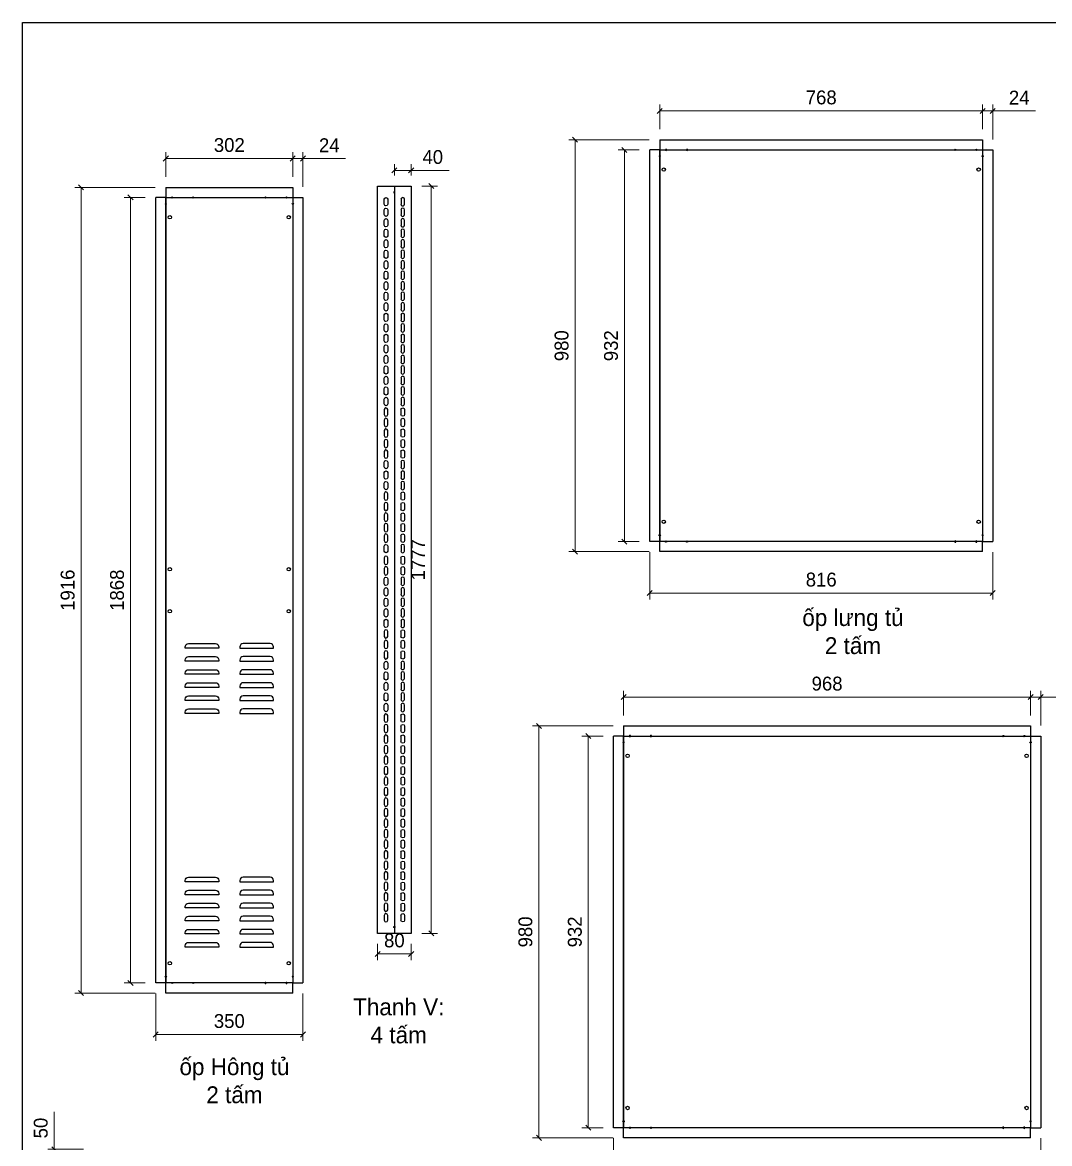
# Model space of a CAD drawing. Header units: millimetres. Extents: x 0 to 5930, y 0 to 4193.
# Drawn here: x 0 to 2443, y 1526 to 4193 of the extents above; entities that cross this region are included whole.
import ezdxf
from ezdxf.enums import TextEntityAlignment as Align

# ---------------------------------------------------------------- set-up
doc = ezdxf.new("R2010")
doc.units = ezdxf.units.MM
doc.layers.add('CNC', color=7, linetype='Continuous')
doc.layers.add('DIM', color=253, linetype='Continuous')
doc.styles.add('Tahoma (Input Text)', font='tahoma.ttf')
doc.dimstyles.new('Dim-33', dxfattribs={"dimtxt": 33, "dimasz": 12, "dimexe": 15, "dimexo": 25, "dimgap": 15, "dimtad": 1, "dimdec": 0, "dimtxsty": 'Standard', "dimblk": 'OBLIQUE', "dimcen": 10, "dimclrd": 5, "dimclre": 5, "dimclrt": 3, "dimazin": 3, "dimtfac": 1, "dimtdec": 0, "dimtmove": 0, "dimatfit": 3, "dimldrblk": 'OPEN30', "dimlwd": 9, "dimlwe": 9})

# ---------------------------------------------------------------- blocks, each defined once
blk = doc.blocks.new('*D1')
at = {"color": 0, "linetype": 'ByBlock', "lineweight": -2}
for p, q in [((637.1, 3863), (649.1, 3875)), ((673.1, 3875), (661.1, 3863))]:
    blk.add_line(p, q, dxfattribs=at)
at = {"layer": 'Defpoints', "color": 0, "transparency": 16777216}
for p in [(667.1, 3869), (643.1, 3800.4), (667.1, 3776.4)]:
    blk.add_point(p, dxfattribs=at)
at = {"layer": 'DIM', "color": 5, "lineweight": 9, "transparency": 16777216}
for p, q in [((643.1, 3869), (631.1, 3869)), ((643.1, 3825.4), (643.1, 3884)), ((643.1, 3869), (667.1, 3869)), ((667.1, 3801.4), (667.1, 3884)), ((667.1, 3869), (768.8, 3869))]:
    blk.add_line(p, q, dxfattribs=at)
at = {"layer": 'DIM', "color": 3, "transparency": 16777216, "insert": (729.9, 3900.6), "char_height": 33, "attachment_point": 5}
blk.add_mtext('24', dxfattribs=at)
blk = doc.blocks.new('_Oblique')
at = {"color": 0, "linetype": 'ByBlock', "lineweight": -2}
blk.add_line((-0.5, -0.5), (0.5, 0.5), dxfattribs=at)
blk = doc.blocks.new('_Open30')
at = {"color": 0, "linetype": 'ByBlock', "lineweight": -2}
for p, q in [((-1, 0.27), (0, 0)), ((0, 0), (-1, -0.27)), ((0, 0), (-1, 0))]:
    blk.add_line(p, q, dxfattribs=at)
blk = doc.blocks.new('*D2')
at = {"color": 0, "linetype": 'ByBlock', "lineweight": -2}
for p, q in [((347.1, 3875), (335.1, 3863)), ((637.1, 3863), (649.1, 3875))]:
    blk.add_line(p, q, dxfattribs=at)
at = {"layer": 'Defpoints', "color": 0, "transparency": 16777216}
for p in [(341.1, 3869), (341.1, 3800.4), (643.1, 3800.4)]:
    blk.add_point(p, dxfattribs=at)
at = {"layer": 'DIM', "color": 5, "lineweight": 9, "transparency": 16777216}
for p, q in [((341.1, 3825.4), (341.1, 3884)), ((643.1, 3869), (341.1, 3869)), ((643.1, 3825.4), (643.1, 3884))]:
    blk.add_line(p, q, dxfattribs=at)
at = {"layer": 'DIM', "color": 3, "transparency": 16777216, "insert": (492.1, 3900.9), "char_height": 33, "attachment_point": 5}
blk.add_mtext('302', dxfattribs=at)
blk = doc.blocks.new('*D3')
at = {"color": 0, "linetype": 'ByBlock', "lineweight": -2}
for p, q in [((145.5, 3794.4), (133.5, 3806.4)), ((133.5, 1890.4), (145.5, 1878.4))]:
    blk.add_line(p, q, dxfattribs=at)
at = {"layer": 'Defpoints', "color": 0, "transparency": 16777216}
for p in [(341.1, 3800.4), (139.5, 1884.4), (341.1, 1884.4)]:
    blk.add_point(p, dxfattribs=at)
at = {"layer": 'DIM', "color": 5, "lineweight": 9, "transparency": 16777216}
for p, q in [((316.1, 3800.4), (124.5, 3800.4)), ((139.5, 3800.4), (139.5, 1884.4)), ((316.1, 1884.4), (124.5, 1884.4))]:
    blk.add_line(p, q, dxfattribs=at)
at = {"layer": 'DIM', "color": 3, "transparency": 16777216, "insert": (107.7, 2842.4), "char_height": 33, "attachment_point": 5, "rotation": 90}
blk.add_mtext('1916', dxfattribs=at)
blk = doc.blocks.new('*D4')
at = {"color": 0, "linetype": 'ByBlock', "lineweight": -2}
for p, q in [((263.1, 3770.4), (251.1, 3782.4)), ((251.1, 1914.4), (263.1, 1902.4))]:
    blk.add_line(p, q, dxfattribs=at)
at = {"layer": 'Defpoints', "color": 0, "transparency": 16777216}
for p in [(257.1, 3776.4), (317.1, 3776.4), (317.1, 1908.4)]:
    blk.add_point(p, dxfattribs=at)
at = {"layer": 'DIM', "color": 5, "lineweight": 9, "transparency": 16777216}
for p, q in [((292.1, 3776.4), (242.1, 3776.4)), ((257.1, 1908.4), (257.1, 3776.4)), ((292.1, 1908.4), (242.1, 1908.4))]:
    blk.add_line(p, q, dxfattribs=at)
at = {"layer": 'DIM', "color": 3, "transparency": 16777216, "insert": (225.2, 2842.4), "char_height": 33, "attachment_point": 5, "rotation": 90}
blk.add_mtext('1868', dxfattribs=at)
blk = doc.blocks.new('*D5')
at = {"color": 0, "linetype": 'ByBlock', "lineweight": -2}
for p, q in [((323.1, 1791.9), (311.1, 1779.9)), ((661.1, 1779.9), (673.1, 1791.9))]:
    blk.add_line(p, q, dxfattribs=at)
at = {"layer": 'Defpoints', "color": 0, "transparency": 16777216}
for p in [(317.1, 1908.4), (667.1, 1908.4), (667.1, 1785.9)]:
    blk.add_point(p, dxfattribs=at)
at = {"layer": 'DIM', "color": 5, "lineweight": 9, "transparency": 16777216}
for p, q in [((317.1, 1883.4), (317.1, 1770.9)), ((667.1, 1883.4), (667.1, 1770.9)), ((317.1, 1785.9), (667.1, 1785.9))]:
    blk.add_line(p, q, dxfattribs=at)
at = {"layer": 'DIM', "color": 3, "transparency": 16777216, "insert": (492.1, 1817.7), "char_height": 33, "attachment_point": 5}
blk.add_mtext('350', dxfattribs=at)
blk = doc.blocks.new('f3daunguoc')
at = {"layer": 'CNC', "color": 2, "lineweight": -3}
blk.add_circle((0, 0), 1.5, dxfattribs=at)
blk = doc.blocks.new('*D6')
at = {"color": 0, "linetype": 'ByBlock', "lineweight": -2}
for p, q in [((2278, 3976.2), (2290, 3988.2)), ((2314, 3988.2), (2302, 3976.2))]:
    blk.add_line(p, q, dxfattribs=at)
at = {"layer": 'Defpoints', "color": 0, "transparency": 16777216}
for p in [(2308, 3982.2), (2284, 3913.6), (2308, 3889.6)]:
    blk.add_point(p, dxfattribs=at)
at = {"layer": 'DIM', "color": 5, "lineweight": 9, "transparency": 16777216}
for p, q in [((2284, 3982.2), (2272, 3982.2)), ((2284, 3938.6), (2284, 3997.2)), ((2284, 3982.2), (2308, 3982.2)), ((2308, 3914.6), (2308, 3997.2)), ((2308, 3982.2), (2409.7, 3982.2))]:
    blk.add_line(p, q, dxfattribs=at)
at = {"layer": 'DIM', "color": 3, "transparency": 16777216, "insert": (2370.9, 4013.8), "char_height": 33, "attachment_point": 5}
blk.add_mtext('24', dxfattribs=at)
blk = doc.blocks.new('*D7')
at = {"color": 0, "linetype": 'ByBlock', "lineweight": -2}
for p, q in [((1522, 3988.2), (1510, 3976.2)), ((2278, 3976.2), (2290, 3988.2))]:
    blk.add_line(p, q, dxfattribs=at)
at = {"layer": 'Defpoints', "color": 0, "transparency": 16777216}
for p in [(1516, 3982.2), (1516, 3913.6), (2284, 3913.6)]:
    blk.add_point(p, dxfattribs=at)
at = {"layer": 'DIM', "color": 5, "lineweight": 9, "transparency": 16777216}
for p, q in [((1516, 3938.6), (1516, 3997.2)), ((2284, 3982.2), (1516, 3982.2)), ((2284, 3938.6), (2284, 3997.2))]:
    blk.add_line(p, q, dxfattribs=at)
at = {"layer": 'DIM', "color": 3, "transparency": 16777216, "insert": (1900, 4014.1), "char_height": 33, "attachment_point": 5}
blk.add_mtext('768', dxfattribs=at)
blk = doc.blocks.new('*D8')
at = {"color": 0, "linetype": 'ByBlock', "lineweight": -2}
for p, q in [((1320.4, 3907.6), (1308.4, 3919.6)), ((1308.4, 2940.1), (1320.4, 2928.1))]:
    blk.add_line(p, q, dxfattribs=at)
at = {"layer": 'Defpoints', "color": 0, "transparency": 16777216}
for p in [(1516, 3913.6), (1314.4, 2934.1), (1516, 2934.1)]:
    blk.add_point(p, dxfattribs=at)
at = {"layer": 'DIM', "color": 5, "lineweight": 9, "transparency": 16777216}
for p, q in [((1491, 3913.6), (1299.4, 3913.6)), ((1314.4, 3913.6), (1314.4, 2934.1)), ((1491, 2934.1), (1299.4, 2934.1))]:
    blk.add_line(p, q, dxfattribs=at)
at = {"layer": 'DIM', "color": 3, "transparency": 16777216, "insert": (1282.6, 3423.8), "char_height": 33, "attachment_point": 5, "rotation": 90}
blk.add_mtext('980', dxfattribs=at)
blk = doc.blocks.new('*D9')
at = {"color": 0, "linetype": 'ByBlock', "lineweight": -2}
for p, q in [((1438, 3883.6), (1426, 3895.6)), ((1426, 2964.1), (1438, 2952.1))]:
    blk.add_line(p, q, dxfattribs=at)
at = {"layer": 'Defpoints', "color": 0, "transparency": 16777216}
for p in [(1432, 3889.6), (1492, 3889.6), (1492, 2958.1)]:
    blk.add_point(p, dxfattribs=at)
at = {"layer": 'DIM', "color": 5, "lineweight": 9, "transparency": 16777216}
for p, q in [((1467, 3889.6), (1417, 3889.6)), ((1432, 2958.1), (1432, 3889.6)), ((1467, 2958.1), (1417, 2958.1))]:
    blk.add_line(p, q, dxfattribs=at)
at = {"layer": 'DIM', "color": 3, "transparency": 16777216, "insert": (1400.2, 3423.8), "char_height": 33, "attachment_point": 5, "rotation": 90}
blk.add_mtext('932', dxfattribs=at)
blk = doc.blocks.new('*D10')
at = {"color": 0, "linetype": 'ByBlock', "lineweight": -2}
for p, q in [((1498, 2841.6), (1486, 2829.6)), ((2302, 2829.6), (2314, 2841.6))]:
    blk.add_line(p, q, dxfattribs=at)
at = {"layer": 'Defpoints', "color": 0, "transparency": 16777216}
for p in [(1492, 2958.1), (2308, 2958.1), (2308, 2835.6)]:
    blk.add_point(p, dxfattribs=at)
at = {"layer": 'DIM', "color": 5, "lineweight": 9, "transparency": 16777216}
for p, q in [((1492, 2933.1), (1492, 2820.6)), ((2308, 2933.1), (2308, 2820.6)), ((1492, 2835.6), (2308, 2835.6))]:
    blk.add_line(p, q, dxfattribs=at)
at = {"layer": 'DIM', "color": 3, "transparency": 16777216, "insert": (1900, 2867.5), "char_height": 33, "attachment_point": 5}
blk.add_mtext('816', dxfattribs=at)
blk = doc.blocks.new('*D11')
at = {"color": 0, "linetype": 'ByBlock', "lineweight": -2}
for p, q in [((2392, 2582.2), (2404, 2594.2)), ((2428, 2594.2), (2416, 2582.2))]:
    blk.add_line(p, q, dxfattribs=at)
at = {"layer": 'Defpoints', "color": 0, "transparency": 16777216}
for p in [(2422, 2588.2), (2398, 2519.6), (2422, 2495.6)]:
    blk.add_point(p, dxfattribs=at)
at = {"layer": 'DIM', "color": 5, "lineweight": 9, "transparency": 16777216}
for p, q in [((2398, 2588.2), (2386, 2588.2)), ((2398, 2544.6), (2398, 2603.2)), ((2398, 2588.2), (2422, 2588.2)), ((2422, 2520.6), (2422, 2603.2)), ((2422, 2588.2), (2523.7, 2588.2))]:
    blk.add_line(p, q, dxfattribs=at)
at = {"layer": 'DIM', "color": 3, "transparency": 16777216, "insert": (2484.8, 2619.8), "char_height": 33, "attachment_point": 5}
blk.add_mtext('24', dxfattribs=at)
blk = doc.blocks.new('*D12')
at = {"color": 0, "linetype": 'ByBlock', "lineweight": -2}
for p, q in [((1436, 2594.2), (1424, 2582.2)), ((2392, 2582.2), (2404, 2594.2))]:
    blk.add_line(p, q, dxfattribs=at)
at = {"layer": 'Defpoints', "color": 0, "transparency": 16777216}
for p in [(1430, 2588.2), (1430, 2519.6), (2398, 2519.6)]:
    blk.add_point(p, dxfattribs=at)
at = {"layer": 'DIM', "color": 5, "lineweight": 9, "transparency": 16777216}
for p, q in [((1430, 2544.6), (1430, 2603.2)), ((2398, 2588.2), (1430, 2588.2)), ((2398, 2544.6), (2398, 2603.2))]:
    blk.add_line(p, q, dxfattribs=at)
at = {"layer": 'DIM', "color": 3, "transparency": 16777216, "insert": (1914, 2620.1), "char_height": 33, "attachment_point": 5}
blk.add_mtext('968', dxfattribs=at)
blk = doc.blocks.new('*D13')
at = {"color": 0, "linetype": 'ByBlock', "lineweight": -2}
for p, q in [((1234.4, 2513.6), (1222.4, 2525.6)), ((1222.4, 1546.1), (1234.4, 1534.1))]:
    blk.add_line(p, q, dxfattribs=at)
at = {"layer": 'Defpoints', "color": 0, "transparency": 16777216}
for p in [(1430, 2519.6), (1228.4, 1540.1), (1430, 1540.1)]:
    blk.add_point(p, dxfattribs=at)
at = {"layer": 'DIM', "color": 5, "lineweight": 9, "transparency": 16777216}
for p, q in [((1405, 2519.6), (1213.4, 2519.6)), ((1228.4, 2519.6), (1228.4, 1540.1)), ((1405, 1540.1), (1213.4, 1540.1))]:
    blk.add_line(p, q, dxfattribs=at)
at = {"layer": 'DIM', "color": 3, "transparency": 16777216, "insert": (1196.5, 2029.8), "char_height": 33, "attachment_point": 5, "rotation": 90}
blk.add_mtext('980', dxfattribs=at)
blk = doc.blocks.new('*D14')
at = {"color": 0, "linetype": 'ByBlock', "lineweight": -2}
for p, q in [((1352, 2489.6), (1340, 2501.6)), ((1340, 1570.1), (1352, 1558.1))]:
    blk.add_line(p, q, dxfattribs=at)
at = {"layer": 'Defpoints', "color": 0, "transparency": 16777216}
for p in [(1346, 2495.6), (1406, 2495.6), (1406, 1564.1)]:
    blk.add_point(p, dxfattribs=at)
at = {"layer": 'DIM', "color": 5, "lineweight": 9, "transparency": 16777216}
for p, q in [((1381, 2495.6), (1331, 2495.6)), ((1346, 1564.1), (1346, 2495.6)), ((1381, 1564.1), (1331, 1564.1))]:
    blk.add_line(p, q, dxfattribs=at)
at = {"layer": 'DIM', "color": 3, "transparency": 16777216, "insert": (1314.1, 2029.8), "char_height": 33, "attachment_point": 5, "rotation": 90}
blk.add_mtext('932', dxfattribs=at)
blk = doc.blocks.new('*D15')
at = {"color": 0, "linetype": 'ByBlock', "lineweight": -2}
for p, q in [((1412, 1447.6), (1400, 1435.6)), ((2416, 1435.6), (2428, 1447.6))]:
    blk.add_line(p, q, dxfattribs=at)
at = {"layer": 'Defpoints', "color": 0, "transparency": 16777216}
for p in [(1406, 1564.1), (2422, 1564.1), (2422, 1441.6)]:
    blk.add_point(p, dxfattribs=at)
at = {"layer": 'DIM', "color": 5, "lineweight": 9, "transparency": 16777216}
for p, q in [((1406, 1539.1), (1406, 1426.6)), ((2422, 1539.1), (2422, 1426.6)), ((1406, 1441.6), (2422, 1441.6))]:
    blk.add_line(p, q, dxfattribs=at)
at = {"layer": 'DIM', "color": 3, "transparency": 16777216, "insert": (1914, 1473.5), "char_height": 33, "attachment_point": 5}
blk.add_mtext('1016', dxfattribs=at)
blk = doc.blocks.new('*D34')
at = {"color": 0, "linetype": 'ByBlock', "lineweight": -2}
for p, q in [((81.6, 1506.9), (69.6, 1518.9)), ((69.6, 1468.9), (81.6, 1456.9))]:
    blk.add_line(p, q, dxfattribs=at)
at = {"layer": 'Defpoints', "color": 0, "transparency": 16777216}
for p in [(75.6, 1512.9), (170.5, 1512.9), (120.5, 1462.9)]:
    blk.add_point(p, dxfattribs=at)
at = {"layer": 'DIM', "color": 5, "lineweight": 9, "transparency": 16777216}
for p, q in [((75.6, 1512.9), (75.6, 1602)), ((145.5, 1512.9), (60.6, 1512.9)), ((75.6, 1462.9), (75.6, 1512.9)), ((95.5, 1462.9), (60.6, 1462.9))]:
    blk.add_line(p, q, dxfattribs=at)
at = {"layer": 'DIM', "color": 3, "transparency": 16777216, "insert": (43.7, 1563.4), "char_height": 33, "attachment_point": 5, "rotation": 90}
blk.add_mtext('50', dxfattribs=at)
blk = doc.blocks.new('*D41')
at = {"color": 0, "linetype": 'ByBlock', "lineweight": -2}
for p, q in [((978.4, 3797.4), (966.4, 3809.4)), ((966.4, 2032.4), (978.4, 2020.4))]:
    blk.add_line(p, q, dxfattribs=at)
at = {"layer": 'Defpoints', "color": 0, "transparency": 16777216}
for p in [(924.7, 3803.4), (924.7, 2026.4), (972.4, 2026.4)]:
    blk.add_point(p, dxfattribs=at)
at = {"layer": 'DIM', "color": 5, "lineweight": 9, "transparency": 16777216}
for p, q in [((949.7, 3803.4), (987.4, 3803.4)), ((972.4, 3803.4), (972.4, 2026.4)), ((949.7, 2026.4), (987.4, 2026.4))]:
    blk.add_line(p, q, dxfattribs=at)
at = {"layer": 'DIM', "color": 3, "transparency": 16777216, "insert": (940.9, 2914.9), "char_height": 33, "attachment_point": 5, "rotation": 90}
blk.add_mtext('1777', dxfattribs=at)
blk = doc.blocks.new('*D42')
at = {"color": 0, "linetype": 'ByBlock', "lineweight": -2}
for p, q in [((850.7, 1983.6), (838.7, 1971.6)), ((918.7, 1971.6), (930.7, 1983.6))]:
    blk.add_line(p, q, dxfattribs=at)
at = {"layer": 'Defpoints', "color": 0, "transparency": 16777216}
for p in [(844.7, 2026.4), (924.7, 2026.4), (924.7, 1977.6)]:
    blk.add_point(p, dxfattribs=at)
at = {"layer": 'DIM', "color": 5, "lineweight": 9, "transparency": 16777216}
for p, q in [((844.7, 2001.4), (844.7, 1962.6)), ((924.7, 2001.4), (924.7, 1962.6)), ((844.7, 1977.6), (924.7, 1977.6))]:
    blk.add_line(p, q, dxfattribs=at)
at = {"layer": 'DIM', "color": 3, "transparency": 16777216, "insert": (884.7, 2009.4), "char_height": 33, "attachment_point": 5}
blk.add_mtext('80', dxfattribs=at)
blk = doc.blocks.new('*D43')
at = {"color": 0, "linetype": 'ByBlock', "lineweight": -2}
for p, q in [((890.7, 3846.6), (878.7, 3834.6)), ((918.7, 3834.6), (930.7, 3846.6))]:
    blk.add_line(p, q, dxfattribs=at)
at = {"layer": 'Defpoints', "color": 0, "transparency": 16777216}
for p in [(924.7, 3840.6), (884.7, 3803.4), (924.7, 3803.4)]:
    blk.add_point(p, dxfattribs=at)
at = {"layer": 'DIM', "color": 5, "lineweight": 9, "transparency": 16777216}
for p, q in [((884.7, 3828.4), (884.7, 3855.6)), ((884.7, 3840.6), (924.7, 3840.6)), ((924.7, 3828.4), (924.7, 3855.6)), ((924.7, 3840.6), (1015.2, 3840.6))]:
    blk.add_line(p, q, dxfattribs=at)
at = {"layer": 'DIM', "color": 3, "transparency": 16777216, "insert": (976, 3872.4), "char_height": 33, "attachment_point": 5}
blk.add_mtext('40', dxfattribs=at)
blk = doc.blocks.new('ovan8.5x20')
at = {"layer": 'CNC', "color": 2, "lineweight": -3}
for p, q in [((5.7, 4.2), (-5.8, 4.2)), ((-5.8, -4.2), (5.7, -4.2))]:
    blk.add_line(p, q, dxfattribs=at)
for centre, start, end in [((-5.8, 0), 90, 270), ((5.7, 0), 270, 90)]:
    blk.add_arc(centre, 4.25, start, end, dxfattribs=at)
blk = doc.blocks.new('khungtenAsean2')
at = {"color": 7}
blk.add_lwpolyline([(0, 0), (2970, 0), (2970, -2100), (0, -2100)], close=True, dxfattribs=at)
at = {"color": 1, "style": 'Tahoma (Input Text)', "flags": 8}
for tag, p in [('#01', (137.1, -2021.3)), ('#03', (506.6, -2019.3)), ('#05', (1106.6, -2021.3)), ('#07', (1834.7, -2021.3)), ('#09', (2146.7, -2021.3)), ('#02', (98.5, -2081.3)), ('#04', (486.1, -2081.3)), ('#06', (1065.3, -2081.3)), ('#08', (1817.4, -2081.3)), ('#10', (2146.7, -2081.3))]:
    blk.add_attdef(tag, p, '', height=25, dxfattribs=at)
blk.add_attdef('#11', text='', height=25, dxfattribs=at).set_placement((2915, -2067.3), align=Align.CENTER)

msp = doc.modelspace()

# ---------------------------------------------------------------- linework, layer by layer
at = {"color": 7}
for p, q in [((1516, 3889.6), (1516, 2958.1)), ((2284, 3889.6), (2284, 2958.1)), ((884.7, 3803.4), (884.7, 2026.4)), ((341.1, 3776.4), (341.1, 1908.4)), ((643.1, 3776.4), (643.1, 1908.4)), ((1430, 2495.6), (1430, 1564.1)), ((2398, 2495.6), (2398, 1564.1))]:
    msp.add_line(p, q, dxfattribs=at)
at = {"color": 2}
for points in [[(1516, 3913.6), (1516, 3889.6), (1492, 3889.6)], [(2284, 3913.6), (2284, 3889.6), (2308, 3889.6)], [(341.1, 3800.4), (341.1, 3776.4), (317.1, 3776.4)], [(643.1, 3800.4), (643.1, 3776.4), (667.1, 3776.4)], [(1516, 2934.1), (1516, 2958.1), (1492, 2958.1)], [(2284, 2934.1), (2284, 2958.1), (2308, 2958.1)], [(1430, 2519.6), (1430, 2495.6), (1406, 2495.6)], [(2398, 2519.6), (2398, 2495.6), (2422, 2495.6)], [(341.1, 1884.4), (341.1, 1908.4), (317.1, 1908.4)], [(643.1, 1884.4), (643.1, 1908.4), (667.1, 1908.4)], [(1430, 1540.1), (1430, 1564.1), (1406, 1564.1)], [(2398, 1540.1), (2398, 1564.1), (2422, 1564.1)]]:
    msp.add_lwpolyline(points, dxfattribs=at)
at = {"color": 7}
for points in [[(1516, 3913.6), (2284, 3913.6)], [(1492, 2958.1), (1492, 3889.6)], [(2308, 3889.6), (2308, 2958.1)], [(341.1, 3800.4), (643.1, 3800.4)], [(317.1, 1908.4), (317.1, 3776.4)], [(667.1, 3776.4), (667.1, 1908.4)], [(2284, 2934.1), (1516, 2934.1)], [(1430, 2519.6), (2398, 2519.6)], [(1406, 1564.1), (1406, 2495.6)], [(2422, 2495.6), (2422, 1564.1)], [(643.1, 1884.4), (341.1, 1884.4)], [(2398, 1540.1), (1430, 1540.1)]]:
    msp.add_lwpolyline(points, dxfattribs=at)
for points in [[(1516, 3889.6), (2284, 3889.6), (2284, 2958.1), (1516, 2958.1)], [(844.7, 3803.4), (924.7, 3803.4), (924.7, 2026.4), (844.7, 2026.4)], [(341.1, 3776.4), (643.1, 3776.4), (643.1, 1908.4), (341.1, 1908.4)], [(1430, 2495.6), (2398, 2495.6), (2398, 1564.1), (1430, 1564.1)]]:
    msp.add_lwpolyline(points, close=True, dxfattribs=at)
at = {"color": 2}
for points in [[(395.1, 2715.4), (459.1, 2715.4, -0.414214), (467.1, 2707.4), (467.1, 2704.4), (387.1, 2704.4), (387.1, 2707.4, -0.414214)], [(589.1, 2715.4), (525.1, 2715.4, 0.414214), (517.1, 2707.4), (517.1, 2704.4), (597.1, 2704.4), (597.1, 2707.4, 0.414214)], [(395.1, 2684.4), (459.1, 2684.4, -0.414214), (467.1, 2676.4), (467.1, 2673.4), (387.1, 2673.4), (387.1, 2676.4, -0.414214)], [(589.1, 2684.4), (525.1, 2684.4, 0.414214), (517.1, 2676.4), (517.1, 2673.4), (597.1, 2673.4), (597.1, 2676.4, 0.414214)], [(395.1, 2653.4), (459.1, 2653.4, -0.414214), (467.1, 2645.4), (467.1, 2642.4), (387.1, 2642.4), (387.1, 2645.4, -0.414214)], [(589.1, 2653.4), (525.1, 2653.4, 0.414214), (517.1, 2645.4), (517.1, 2642.4), (597.1, 2642.4), (597.1, 2645.4, 0.414214)], [(395.1, 2622.4), (459.1, 2622.4, -0.414214), (467.1, 2614.4), (467.1, 2611.4), (387.1, 2611.4), (387.1, 2614.4, -0.414214)], [(589.1, 2622.4), (525.1, 2622.4, 0.414214), (517.1, 2614.4), (517.1, 2611.4), (597.1, 2611.4), (597.1, 2614.4, 0.414214)], [(395.1, 2591.4), (459.1, 2591.4, -0.414214), (467.1, 2583.4), (467.1, 2580.4), (387.1, 2580.4), (387.1, 2583.4, -0.414214)], [(589.1, 2591.4), (525.1, 2591.4, 0.414214), (517.1, 2583.4), (517.1, 2580.4), (597.1, 2580.4), (597.1, 2583.4, 0.414214)], [(395.1, 2560.4), (459.1, 2560.4, -0.414214), (467.1, 2552.4), (467.1, 2549.4), (387.1, 2549.4), (387.1, 2552.4, -0.414214)], [(589.1, 2560.4), (525.1, 2560.4, 0.414214), (517.1, 2552.4), (517.1, 2549.4), (597.1, 2549.4), (597.1, 2552.4, 0.414214)], [(395.1, 2159.9), (459.1, 2159.9, -0.414214), (467.1, 2151.9), (467.1, 2148.9), (387.1, 2148.9), (387.1, 2151.9, -0.414214)], [(589.1, 2159.9), (525.1, 2159.9, 0.414214), (517.1, 2151.9), (517.1, 2148.9), (597.1, 2148.9), (597.1, 2151.9, 0.414214)], [(395.1, 2128.9), (459.1, 2128.9, -0.414214), (467.1, 2120.9), (467.1, 2117.9), (387.1, 2117.9), (387.1, 2120.9, -0.414214)], [(589.1, 2128.9), (525.1, 2128.9, 0.414214), (517.1, 2120.9), (517.1, 2117.9), (597.1, 2117.9), (597.1, 2120.9, 0.414214)], [(395.1, 2097.9), (459.1, 2097.9, -0.414214), (467.1, 2089.9), (467.1, 2086.9), (387.1, 2086.9), (387.1, 2089.9, -0.414214)], [(589.1, 2097.9), (525.1, 2097.9, 0.414214), (517.1, 2089.9), (517.1, 2086.9), (597.1, 2086.9), (597.1, 2089.9, 0.414214)], [(395.1, 2066.9), (459.1, 2066.9, -0.414214), (467.1, 2058.9), (467.1, 2055.9), (387.1, 2055.9), (387.1, 2058.9, -0.414214)], [(589.1, 2066.9), (525.1, 2066.9, 0.414214), (517.1, 2058.9), (517.1, 2055.9), (597.1, 2055.9), (597.1, 2058.9, 0.414214)], [(395.1, 2035.9), (459.1, 2035.9, -0.414214), (467.1, 2027.9), (467.1, 2024.9), (387.1, 2024.9), (387.1, 2027.9, -0.414214)], [(589.1, 2035.9), (525.1, 2035.9, 0.414214), (517.1, 2027.9), (517.1, 2024.9), (597.1, 2024.9), (597.1, 2027.9, 0.414214)], [(395.1, 2004.9), (459.1, 2004.9, -0.414214), (467.1, 1996.9), (467.1, 1993.9), (387.1, 1993.9), (387.1, 1996.9, -0.414214)], [(589.1, 2004.9), (525.1, 2004.9, 0.414214), (517.1, 1996.9), (517.1, 1993.9), (597.1, 1993.9), (597.1, 1996.9, 0.414214)]]:
    msp.add_lwpolyline(points, format="xyb", close=True, dxfattribs=at)
for centre in [(1525.5, 3842.6), (2274.5, 3842.6), (350.6, 3729.4), (633.6, 3729.4), (1525.5, 3005.1), (2274.5, 3005.1), (350.6, 2892.4), (633.6, 2892.4), (350.6, 2792.4), (633.6, 2792.4), (1439.5, 2448.6), (2388.5, 2448.6), (350.6, 1955.4), (633.6, 1955.4), (1439.5, 1611.1), (2388.5, 1611.1)]:
    msp.add_circle(centre, 4, dxfattribs=at)

# ---------------------------------------------------------------- block references
at = {"color": 7, "xscale": 1.996500000008381, "yscale": 1.996500000008381, "zscale": 1.996500000008381}
msp.add_blockref('khungtenAsean2', (0, 4192.7), dxfattribs=at)
at = {"lineweight": -3, "xscale": -1, "rotation": 180}
for p in [(1516, 3874.6), (1531, 3889.6), (1581, 3889.6), (884.7, 3788.4), (341.1, 3761.4), (356.1, 3776.4), (406.1, 3776.4), (1430, 2480.6), (1445, 2495.6), (1495, 2495.6)]:
    msp.add_blockref('f3daunguoc', p, dxfattribs=at)
at = {"lineweight": -3, "rotation": 180}
for p in [(2219, 3889.6), (2269, 3889.6), (2284, 3874.6), (578.1, 3776.4), (628.1, 3776.4), (643.1, 3761.4), (2333, 2495.6), (2383, 2495.6), (2398, 2480.6)]:
    msp.add_blockref('f3daunguoc', p, dxfattribs=at)
at = {"lineweight": -3}
for p in [(1516, 2973.1), (1531, 2958.1), (1581, 2958.1), (884.7, 2041.4), (341.1, 1923.4), (356.1, 1908.4), (406.1, 1908.4), (1430, 1579.1), (1445, 1564.1), (1495, 1564.1)]:
    msp.add_blockref('f3daunguoc', p, dxfattribs=at)
at = {"lineweight": -3, "xscale": -1}
for p in [(2219, 2958.1), (2269, 2958.1), (2284, 2973.1), (643.1, 1923.4), (578.1, 1908.4), (628.1, 1908.4), (2398, 1579.1), (2333, 1564.1), (2383, 1564.1)]:
    msp.add_blockref('f3daunguoc', p, dxfattribs=at)
at = {"layer": 'CNC', "lineweight": -3, "xscale": -1}
for p, rotation in [((864.7, 3766.2), 90), ((864.7, 3741.2), 90), ((864.7, 3716.2), 90), ((864.7, 3691.2), 90), ((864.7, 3666.2), 90), ((864.7, 3641.2), 90), ((864.7, 3616.2), 90), ((864.7, 3591.2), 90), ((864.7, 3566.2), 90), ((864.7, 3541.2), 90), ((864.7, 3516.2), 90), ((864.7, 3491.2), 90), ((864.7, 3466.2), 90), ((864.7, 3441.2), 90), ((864.7, 3416.2), 90), ((864.7, 3391.2), 90), ((864.7, 3366.2), 90), ((864.7, 3341.2), 90), ((864.7, 3316.2), 90), ((864.7, 3291.2), 90), ((904.7, 3266.2), 270), ((904.7, 3241.2), 270), ((904.7, 3216.2), 270), ((904.7, 3191.2), 270), ((904.7, 3166.2), 270), ((864.7, 3141.2), 90), ((864.7, 3116.2), 90), ((864.7, 3091.2), 90), ((904.7, 3066.2), 270), ((904.7, 3041.2), 270), ((904.7, 3016.2), 270), ((904.7, 2991.2), 270), ((904.7, 2966.2), 270), ((864.7, 2941.2), 90), ((904.7, 2913.5), 270), ((904.7, 2888.5), 270), ((864.7, 2863.5), 90), ((864.7, 2838.5), 90), ((864.7, 2813.5), 90), ((864.7, 2788.5), 90), ((864.7, 2763.5), 90), ((904.7, 2738.5), 270), ((904.7, 2713.5), 270), ((904.7, 2688.5), 270), ((864.7, 2663.5), 90), ((864.7, 2638.5), 90), ((864.7, 2613.5), 90), ((864.7, 2588.5), 90), ((864.7, 2563.5), 90), ((904.7, 2538.5), 270), ((904.7, 2513.5), 270), ((904.7, 2488.5), 270), ((904.7, 2463.5), 270), ((904.7, 2438.5), 270), ((904.7, 2413.5), 270), ((904.7, 2388.5), 270), ((904.7, 2363.5), 270), ((904.7, 2338.5), 270), ((904.7, 2313.5), 270), ((904.7, 2288.5), 270), ((904.7, 2263.5), 270), ((904.7, 2238.5), 270), ((904.7, 2213.5), 270), ((904.7, 2188.5), 270), ((904.7, 2163.5), 270), ((904.7, 2138.5), 270), ((904.7, 2113.5), 270), ((904.7, 2088.5), 270), ((904.7, 2063.5), 270)]:
    msp.add_blockref('ovan8.5x20', p, dxfattribs=dict(at, rotation=rotation))
at = {"layer": 'CNC', "lineweight": -3}
for p, rotation in [((904.7, 3766.2), 270), ((904.7, 3741.2), 270), ((904.7, 3716.2), 270), ((904.7, 3691.2), 270), ((904.7, 3666.2), 270), ((904.7, 3641.2), 270), ((904.7, 3616.2), 270), ((904.7, 3591.2), 270), ((904.7, 3566.2), 270), ((904.7, 3541.2), 270), ((904.7, 3516.2), 270), ((904.7, 3491.2), 270), ((904.7, 3466.2), 270), ((904.7, 3441.2), 270), ((904.7, 3416.2), 270), ((904.7, 3391.2), 270), ((904.7, 3366.2), 270), ((904.7, 3341.2), 270), ((904.7, 3316.2), 270), ((904.7, 3291.2), 270), ((864.7, 3266.2), 90), ((864.7, 3241.2), 90), ((864.7, 3216.2), 90), ((864.7, 3191.2), 90), ((864.7, 3166.2), 90), ((904.7, 3141.2), 270), ((904.7, 3116.2), 270), ((904.7, 3091.2), 270), ((864.7, 3066.2), 90), ((864.7, 3041.2), 90), ((864.7, 3016.2), 90), ((864.7, 2991.2), 90), ((864.7, 2966.2), 90), ((904.7, 2941.2), 270), ((864.7, 2913.5), 90), ((864.7, 2888.5), 90), ((904.7, 2863.5), 270), ((904.7, 2838.5), 270), ((904.7, 2813.5), 270), ((904.7, 2788.5), 270), ((904.7, 2763.5), 270), ((864.7, 2738.5), 90), ((864.7, 2713.5), 90), ((864.7, 2688.5), 90), ((904.7, 2663.5), 270), ((904.7, 2638.5), 270), ((904.7, 2613.5), 270), ((904.7, 2588.5), 270), ((904.7, 2563.5), 270), ((864.7, 2538.5), 90), ((864.7, 2513.5), 90), ((864.7, 2488.5), 90), ((864.7, 2463.5), 90), ((864.7, 2438.5), 90), ((864.7, 2413.5), 90), ((864.7, 2388.5), 90), ((864.7, 2363.5), 90), ((864.7, 2338.5), 90), ((864.7, 2313.5), 90), ((864.7, 2288.5), 90), ((864.7, 2263.5), 90), ((864.7, 2238.5), 90), ((864.7, 2213.5), 90), ((864.7, 2188.5), 90), ((864.7, 2163.5), 90), ((864.7, 2138.5), 90), ((864.7, 2113.5), 90), ((864.7, 2088.5), 90), ((864.7, 2063.5), 90)]:
    msp.add_blockref('ovan8.5x20', p, dxfattribs=dict(at, rotation=rotation))

# ---------------------------------------------------------------- texts
at = {"color": 2, "char_height": 40, "width": 775, "attachment_point": 5}
for s, insert in [('ốp lưng tủ \\P2 tấm', (1975.5, 2743.7)), ('Thanh V: \\P4 tấm', (895.1, 1817.9)), ('ốp Hông tủ \\P2 tấm', (504.4, 1675.6))]:
    msp.add_mtext(s, dxfattribs=dict(at, insert=insert))

# ---------------------------------------------------------------- dimensions: what is measured, and where the dimension line sits
at = {"layer": 'DIM', "color": 2}
for base, p1, p2, picture, middle in [((1516, 3982.2), (2284, 3913.6), (1516, 3913.6), '*D7', (1900, 4014.1)), ((2308, 3982.2), (2284, 3913.6), (2308, 3889.6), '*D6', (2370.9, 4013.8)), ((341.1, 3869), (643.1, 3800.4), (341.1, 3800.4), '*D2', (492.1, 3900.9)), ((667.1, 3869), (643.1, 3800.4), (667.1, 3776.4), '*D1', (729.9, 3900.6)), ((2308, 2835.6), (1492, 2958.1), (2308, 2958.1), '*D10', (1900, 2867.5)), ((1430, 2588.2), (2398, 2519.6), (1430, 2519.6), '*D12', (1914, 2620.1)), ((2422, 2588.2), (2398, 2519.6), (2422, 2495.6), '*D11', (2484.8, 2619.8)), ((667.1, 1785.9), (317.1, 1908.4), (667.1, 1908.4), '*D5', (492.1, 1817.7)), ((2422, 1441.6), (1406, 1564.1), (2422, 1564.1), '*D15', (1914, 1473.5))]:
    dim = msp.add_linear_dim(base=base, p1=p1, p2=p2, dimstyle='Dim-33', dxfattribs=at)
    dim.commit()
    dim.dimension.update_dxf_attribs({"geometry": picture, "text_midpoint": middle})
for base, p1, p2, picture, middle in [((1314.4393192, 2934.08453), (1516.0059986, 3913.58453), (1516.0059986, 2934.08453), '*D8', (1314.4393192, 3423.83453)), ((1432.0107779, 3889.58453), (1492.0059986, 2958.08453), (1492.0059986, 3889.58453), '*D9', (1432.0107779, 3423.83453)), ((139.5, 1884.4), (341.1, 3800.4), (341.1, 1884.4), '*D3', (139.5, 2842.4)), ((257.1, 3776.4), (317.1, 1908.4), (317.1, 3776.4), '*D4', (257.1, 2842.4)), ((1228.3955187, 1540.0850365), (1429.962198, 2519.5850365), (1429.962198, 1540.0850365), '*D13', (1228.3955187, 2029.8350365)), ((1345.9669774, 2495.5850365), (1405.962198, 1564.0850365), (1405.962198, 2495.5850365), '*D14', (1345.9669774, 2029.8350365))]:
    dim = msp.add_linear_dim(base=base, p1=p1, p2=p2, angle=90, dimstyle='Dim-33', dxfattribs=at)
    dim.commit()
    dim.dimension.update_dxf_attribs({"geometry": picture, "text_midpoint": middle, "dimtype": 160})
at = {"layer": 'DIM', "color": 7}
for base, p1, p2, picture, middle in [((924.7, 3840.6), (884.7, 3803.4), (924.7, 3803.4), '*D43', (976, 3872.4)), ((924.7, 1977.6), (844.7, 2026.4), (924.7, 2026.4), '*D42', (884.7, 2009.4))]:
    dim = msp.add_linear_dim(base=base, p1=p1, p2=p2, dimstyle='Dim-33', dxfattribs=at)
    dim.commit()
    dim.dimension.update_dxf_attribs({"geometry": picture, "text_midpoint": middle})
for base, p1, p2, picture, middle in [((972.4, 2026.4), (924.7, 3803.4), (924.7, 2026.4), '*D41', (940.9, 2914.9)), ((75.6, 1512.9), (120.5, 1462.9), (170.5, 1512.9), '*D34', (43.7, 1563.4))]:
    dim = msp.add_linear_dim(base=base, p1=p1, p2=p2, angle=90, dimstyle='Dim-33', dxfattribs=at)
    dim.commit()
    dim.dimension.update_dxf_attribs({"geometry": picture, "text_midpoint": middle})

doc.saveas('drawing.dxf')
